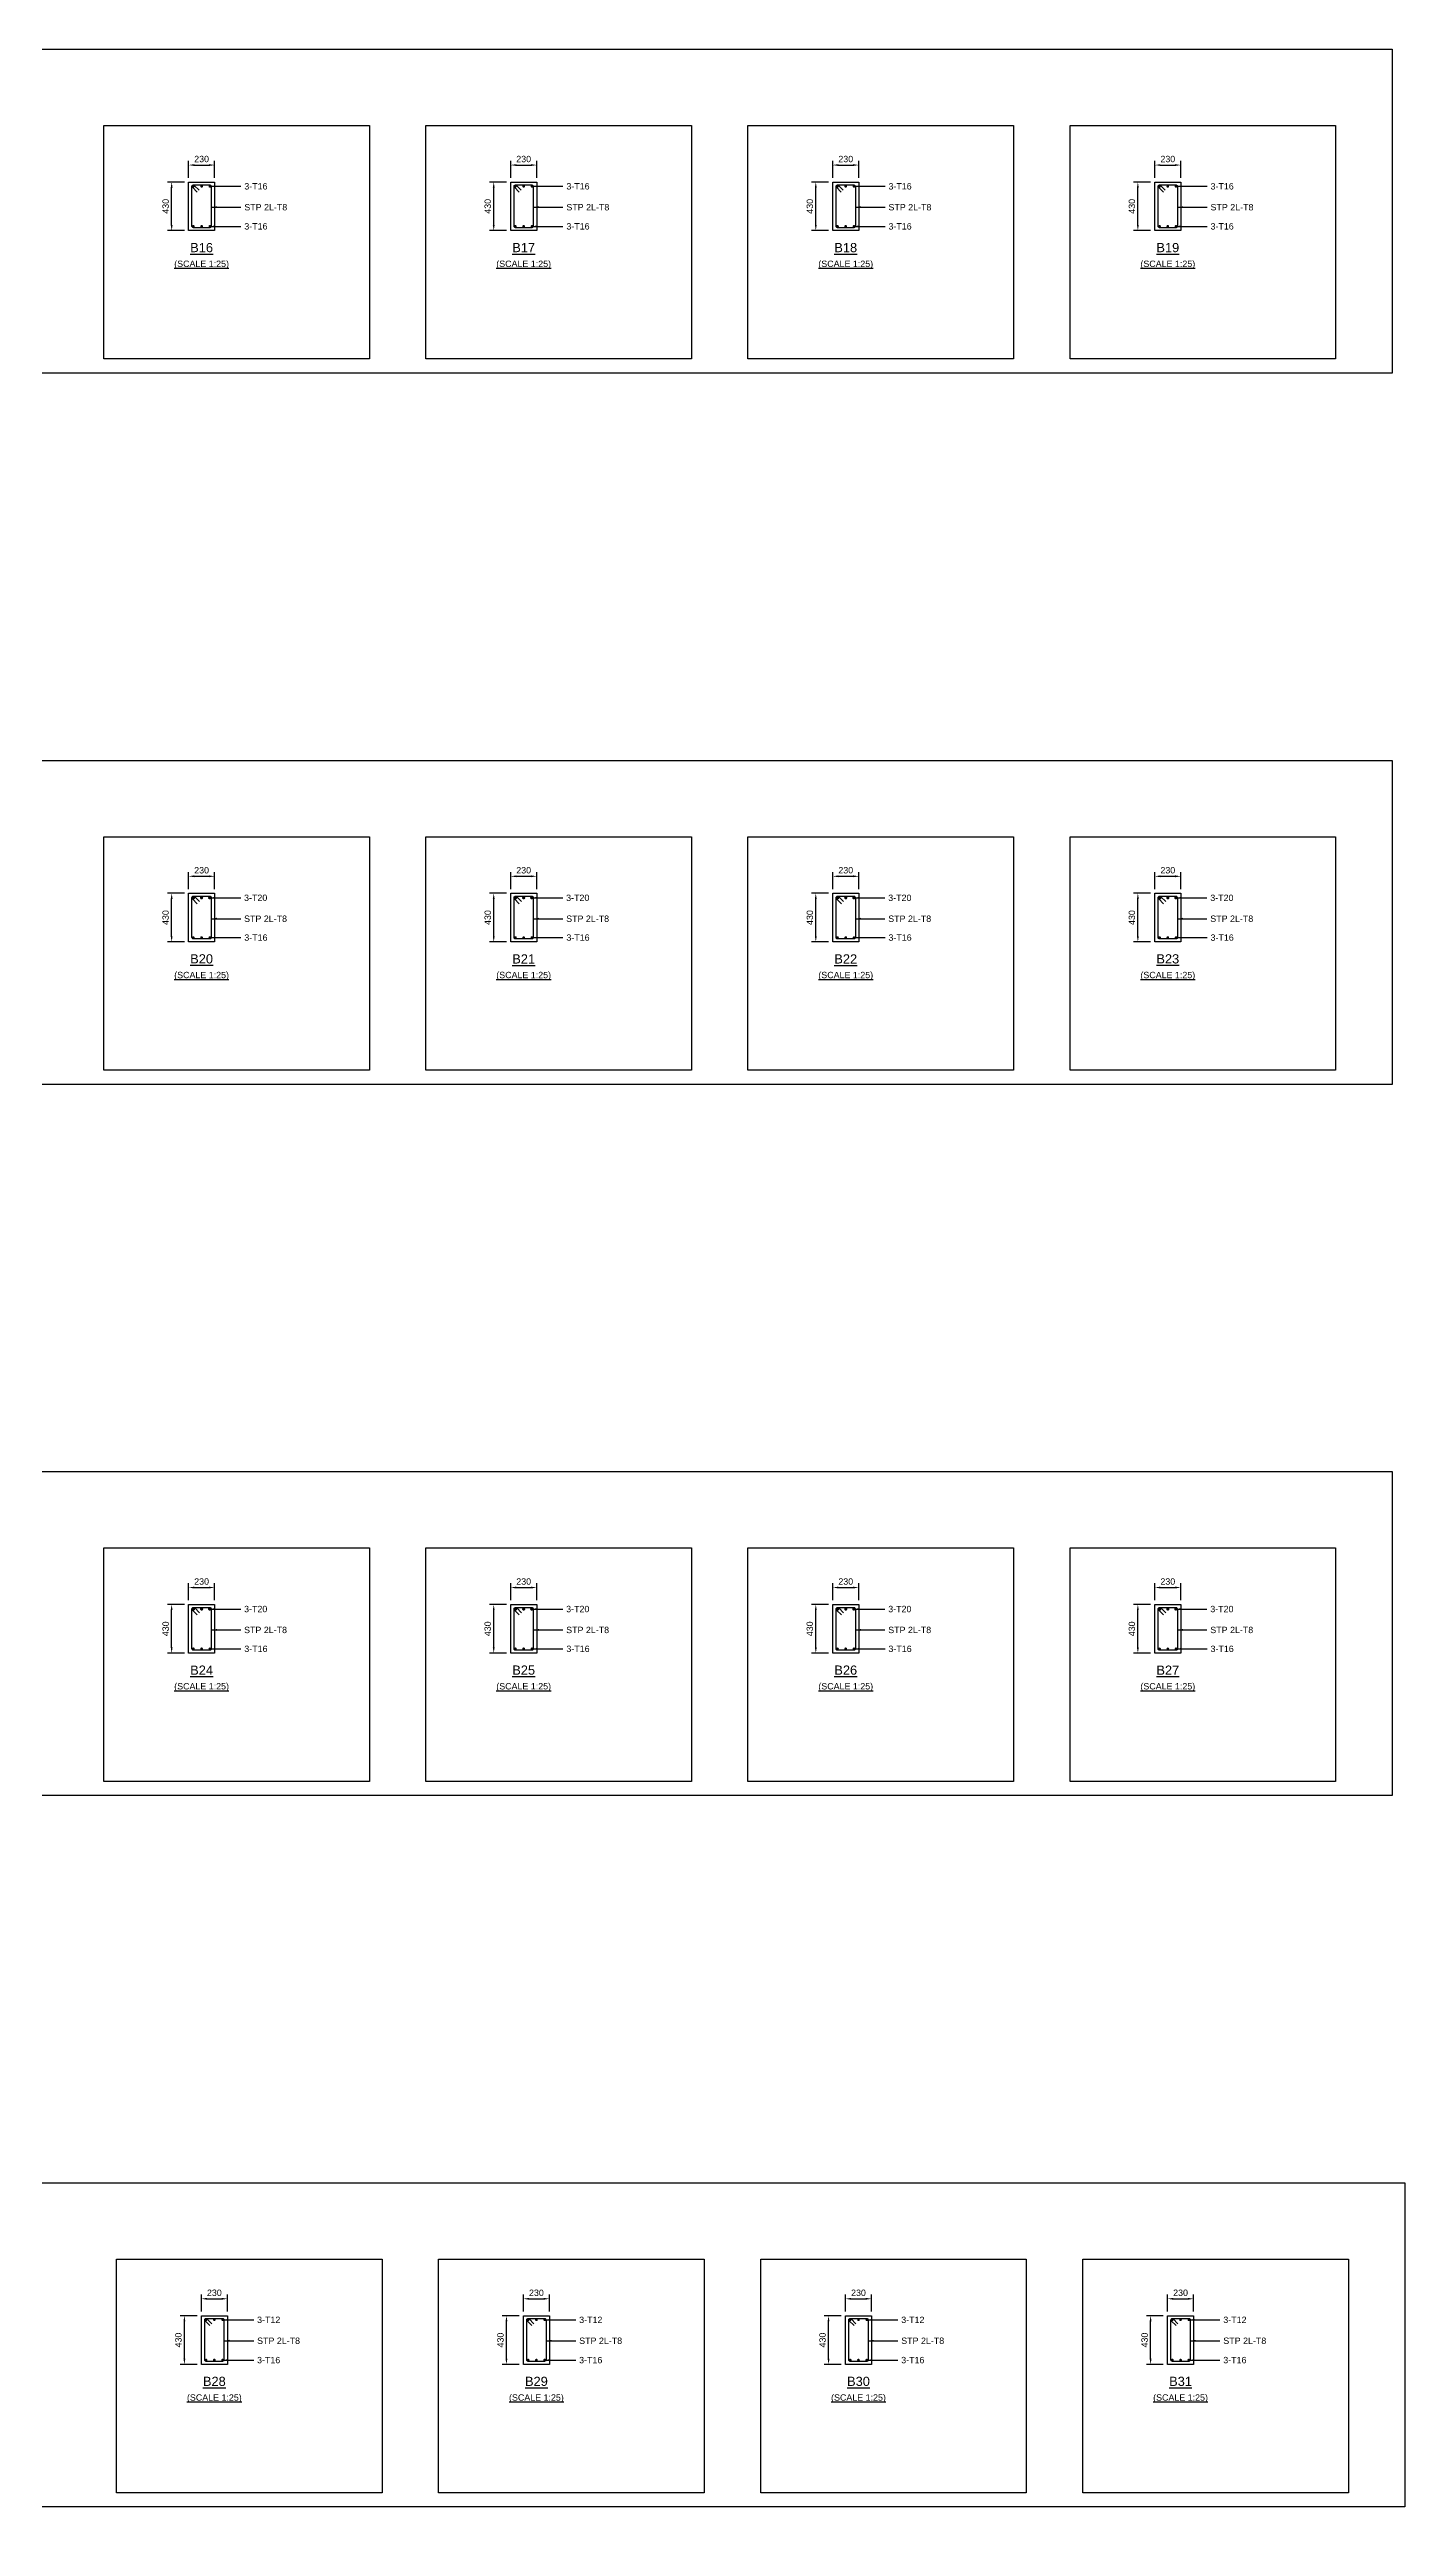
# Model space of a CAD drawing. Header units: inches. Extents: x -2000 to 105472, y -209440 to 3300.
# Drawn here: x 45988 to 93976, y -209440 to -122500 of the extents above; entities that cross this region are included whole.
import ezdxf
from ezdxf.enums import TextEntityAlignment as Align

# ---------------------------------------------------------------- set-up
doc = ezdxf.new("R2010")
doc.units = ezdxf.units.IN
doc.header["$LTSCALE"] = 1000
doc.header["$MEASUREMENT"] = 0
for name, color, linetype in [('Concrete Line', 2, 'Continuous'), ('Dimension', 31, 'Continuous'), ('Labels', 4, 'Continuous'), ('Link', 225, 'Continuous'), ('Reinforcement', 4, 'Continuous'), ('Schedule Border', 60, 'Continuous'), ('Text', 31, 'Continuous')]:
    doc.layers.add(name, color=color, linetype=linetype)
doc.styles.add('SC-SansSerif', font='SansSerif')
doc.dimstyles.new('SCBBSDimStyl', dxfattribs={"dimtxt": 225, "dimasz": 200, "dimexe": 150, "dimexo": 150, "dimgap": 100, "dimtad": 1, "dimtoh": 1, "dimdec": 0, "dimzin": 0, "dimdsep": 46, "dimtxsty": 'SC-SansSerif', "dimcen": 0.09, "dimclrd": 8, "dimclre": 8, "dimclrt": 31, "dimadec": 0, "dimazin": 0, "dimtfac": 1, "dimtdec": 0, "dimtix": 1, "dimtofl": 0, "dimtmove": 0, "dimatfit": 3, "dimfxl": 1, "dimtolj": 1, "dimtzin": 0, "dimarcsym": 0})

# ---------------------------------------------------------------- blocks, each defined once
blk = doc.blocks.new('*D119')
at = {"color": 8, "linetype": 'ByBlock', "lineweight": -2}
for p, q in [((50925, -127050), (50925, -126450)), ((51125, -126600), (51645, -126600)), ((51845, -127050), (51845, -126450))]:
    blk.add_line(p, q, dxfattribs=at)
at = {"color": 8}
for points in [[(50925, -126600), (51125, -126567), (51125, -126633)], [(51845, -126600), (51645, -126633), (51645, -126567)]]:
    blk.add_solid(points, dxfattribs=at)
at = {"layer": 'DEFPOINTS', "color": 31}
for p in [(50925, -126600), (50925, -127200), (51845, -127200)]:
    blk.add_point(p, dxfattribs=at)
at = {"color": 31, "insert": (51385, -126388), "char_height": 225, "attachment_point": 5, "style": 'SC-SansSerif'}
blk.add_mtext('\\A1;230', dxfattribs=at)
blk = doc.blocks.new('*D120')
at = {"color": 8, "linetype": 'ByBlock', "lineweight": -2}
for p, q in [((50775, -127200), (50175, -127200)), ((50325, -128720), (50325, -127400)), ((50775, -128920), (50175, -128920))]:
    blk.add_line(p, q, dxfattribs=at)
at = {"color": 8}
for points in [[(50325, -127200), (50358, -127400), (50292, -127400)], [(50325, -128920), (50292, -128720), (50358, -128720)]]:
    blk.add_solid(points, dxfattribs=at)
at = {"layer": 'DEFPOINTS', "color": 31}
for p in [(50925, -127200), (50325, -128920), (50925, -128920)]:
    blk.add_point(p, dxfattribs=at)
at = {"color": 31, "insert": (50113, -128060), "char_height": 225, "attachment_point": 5, "rotation": 90, "style": 'SC-SansSerif'}
blk.add_mtext('\\A1;430', dxfattribs=at)
blk = doc.blocks.new('*D121')
at = {"color": 8, "linetype": 'ByBlock', "lineweight": -2}
for p, q in [((62325, -127050), (62325, -126450)), ((62525, -126600), (63045, -126600)), ((63245, -127050), (63245, -126450))]:
    blk.add_line(p, q, dxfattribs=at)
at = {"color": 8}
for points in [[(62325, -126600), (62525, -126567), (62525, -126633)], [(63245, -126600), (63045, -126633), (63045, -126567)]]:
    blk.add_solid(points, dxfattribs=at)
at = {"layer": 'DEFPOINTS', "color": 31}
for p in [(62325, -126600), (62325, -127200), (63245, -127200)]:
    blk.add_point(p, dxfattribs=at)
at = {"color": 31, "insert": (62785, -126388), "char_height": 225, "attachment_point": 5, "style": 'SC-SansSerif'}
blk.add_mtext('\\A1;230', dxfattribs=at)
blk = doc.blocks.new('*D122')
at = {"color": 8, "linetype": 'ByBlock', "lineweight": -2}
for p, q in [((62175, -127200), (61575, -127200)), ((61725, -128720), (61725, -127400)), ((62175, -128920), (61575, -128920))]:
    blk.add_line(p, q, dxfattribs=at)
at = {"color": 8}
for points in [[(61725, -127200), (61758, -127400), (61692, -127400)], [(61725, -128920), (61692, -128720), (61758, -128720)]]:
    blk.add_solid(points, dxfattribs=at)
at = {"layer": 'DEFPOINTS', "color": 31}
for p in [(62325, -127200), (61725, -128920), (62325, -128920)]:
    blk.add_point(p, dxfattribs=at)
at = {"color": 31, "insert": (61513, -128060), "char_height": 225, "attachment_point": 5, "rotation": 90, "style": 'SC-SansSerif'}
blk.add_mtext('\\A1;430', dxfattribs=at)
blk = doc.blocks.new('*D123')
at = {"color": 8, "linetype": 'ByBlock', "lineweight": -2}
for p, q in [((73725, -127050), (73725, -126450)), ((73925, -126600), (74445, -126600)), ((74645, -127050), (74645, -126450))]:
    blk.add_line(p, q, dxfattribs=at)
at = {"color": 8}
for points in [[(73725, -126600), (73925, -126567), (73925, -126633)], [(74645, -126600), (74445, -126633), (74445, -126567)]]:
    blk.add_solid(points, dxfattribs=at)
at = {"layer": 'DEFPOINTS', "color": 31}
for p in [(73725, -126600), (73725, -127200), (74645, -127200)]:
    blk.add_point(p, dxfattribs=at)
at = {"color": 31, "insert": (74185, -126388), "char_height": 225, "attachment_point": 5, "style": 'SC-SansSerif'}
blk.add_mtext('\\A1;230', dxfattribs=at)
blk = doc.blocks.new('*D124')
at = {"color": 8, "linetype": 'ByBlock', "lineweight": -2}
for p, q in [((73575, -127200), (72975, -127200)), ((73125, -128720), (73125, -127400)), ((73575, -128920), (72975, -128920))]:
    blk.add_line(p, q, dxfattribs=at)
at = {"color": 8}
for points in [[(73125, -127200), (73158, -127400), (73092, -127400)], [(73125, -128920), (73092, -128720), (73158, -128720)]]:
    blk.add_solid(points, dxfattribs=at)
at = {"layer": 'DEFPOINTS', "color": 31}
for p in [(73725, -127200), (73125, -128920), (73725, -128920)]:
    blk.add_point(p, dxfattribs=at)
at = {"color": 31, "insert": (72913, -128060), "char_height": 225, "attachment_point": 5, "rotation": 90, "style": 'SC-SansSerif'}
blk.add_mtext('\\A1;430', dxfattribs=at)
blk = doc.blocks.new('*D125')
at = {"color": 8, "linetype": 'ByBlock', "lineweight": -2}
for p, q in [((85125, -127050), (85125, -126450)), ((85325, -126600), (85845, -126600)), ((86045, -127050), (86045, -126450))]:
    blk.add_line(p, q, dxfattribs=at)
at = {"color": 8}
for points in [[(85125, -126600), (85325, -126567), (85325, -126633)], [(86045, -126600), (85845, -126633), (85845, -126567)]]:
    blk.add_solid(points, dxfattribs=at)
at = {"layer": 'DEFPOINTS', "color": 31}
for p in [(85125, -126600), (85125, -127200), (86045, -127200)]:
    blk.add_point(p, dxfattribs=at)
at = {"color": 31, "insert": (85585, -126388), "char_height": 225, "attachment_point": 5, "style": 'SC-SansSerif'}
blk.add_mtext('\\A1;230', dxfattribs=at)
blk = doc.blocks.new('*D126')
at = {"color": 8, "linetype": 'ByBlock', "lineweight": -2}
for p, q in [((84975, -127200), (84375, -127200)), ((84525, -128720), (84525, -127400)), ((84975, -128920), (84375, -128920))]:
    blk.add_line(p, q, dxfattribs=at)
at = {"color": 8}
for points in [[(84525, -127200), (84558, -127400), (84492, -127400)], [(84525, -128920), (84492, -128720), (84558, -128720)]]:
    blk.add_solid(points, dxfattribs=at)
at = {"layer": 'DEFPOINTS', "color": 31}
for p in [(85125, -127200), (84525, -128920), (85125, -128920)]:
    blk.add_point(p, dxfattribs=at)
at = {"color": 31, "insert": (84313, -128060), "char_height": 225, "attachment_point": 5, "rotation": 90, "style": 'SC-SansSerif'}
blk.add_mtext('\\A1;430', dxfattribs=at)
blk = doc.blocks.new('*D141')
at = {"color": 8, "linetype": 'ByBlock', "lineweight": -2}
for p, q in [((50925, -152210), (50925, -151610)), ((51125, -151760), (51645, -151760)), ((51845, -152210), (51845, -151610))]:
    blk.add_line(p, q, dxfattribs=at)
at = {"color": 8}
for points in [[(50925, -151760), (51125, -151727), (51125, -151793)], [(51845, -151760), (51645, -151793), (51645, -151727)]]:
    blk.add_solid(points, dxfattribs=at)
at = {"layer": 'DEFPOINTS', "color": 31}
for p in [(50925, -151760), (50925, -152360), (51845, -152360)]:
    blk.add_point(p, dxfattribs=at)
at = {"color": 31, "insert": (51385, -151548), "char_height": 225, "attachment_point": 5, "style": 'SC-SansSerif'}
blk.add_mtext('\\A1;230', dxfattribs=at)
blk = doc.blocks.new('*D142')
at = {"color": 8, "linetype": 'ByBlock', "lineweight": -2}
for p, q in [((50775, -152360), (50175, -152360)), ((50325, -153880), (50325, -152560)), ((50775, -154080), (50175, -154080))]:
    blk.add_line(p, q, dxfattribs=at)
at = {"color": 8}
for points in [[(50325, -152360), (50358, -152560), (50292, -152560)], [(50325, -154080), (50292, -153880), (50358, -153880)]]:
    blk.add_solid(points, dxfattribs=at)
at = {"layer": 'DEFPOINTS', "color": 31}
for p in [(50925, -152360), (50325, -154080), (50925, -154080)]:
    blk.add_point(p, dxfattribs=at)
at = {"color": 31, "insert": (50113, -153220), "char_height": 225, "attachment_point": 5, "rotation": 90, "style": 'SC-SansSerif'}
blk.add_mtext('\\A1;430', dxfattribs=at)
blk = doc.blocks.new('*D143')
at = {"color": 8, "linetype": 'ByBlock', "lineweight": -2}
for p, q in [((62325, -152210), (62325, -151610)), ((62525, -151760), (63045, -151760)), ((63245, -152210), (63245, -151610))]:
    blk.add_line(p, q, dxfattribs=at)
at = {"color": 8}
for points in [[(62325, -151760), (62525, -151727), (62525, -151793)], [(63245, -151760), (63045, -151793), (63045, -151727)]]:
    blk.add_solid(points, dxfattribs=at)
at = {"layer": 'DEFPOINTS', "color": 31}
for p in [(62325, -151760), (62325, -152360), (63245, -152360)]:
    blk.add_point(p, dxfattribs=at)
at = {"color": 31, "insert": (62785, -151548), "char_height": 225, "attachment_point": 5, "style": 'SC-SansSerif'}
blk.add_mtext('\\A1;230', dxfattribs=at)
blk = doc.blocks.new('*D144')
at = {"color": 8, "linetype": 'ByBlock', "lineweight": -2}
for p, q in [((62175, -152360), (61575, -152360)), ((61725, -153880), (61725, -152560)), ((62175, -154080), (61575, -154080))]:
    blk.add_line(p, q, dxfattribs=at)
at = {"color": 8}
for points in [[(61725, -152360), (61758, -152560), (61692, -152560)], [(61725, -154080), (61692, -153880), (61758, -153880)]]:
    blk.add_solid(points, dxfattribs=at)
at = {"layer": 'DEFPOINTS', "color": 31}
for p in [(62325, -152360), (61725, -154080), (62325, -154080)]:
    blk.add_point(p, dxfattribs=at)
at = {"color": 31, "insert": (61513, -153220), "char_height": 225, "attachment_point": 5, "rotation": 90, "style": 'SC-SansSerif'}
blk.add_mtext('\\A1;430', dxfattribs=at)
blk = doc.blocks.new('*D145')
at = {"color": 8, "linetype": 'ByBlock', "lineweight": -2}
for p, q in [((73725, -152210), (73725, -151610)), ((73925, -151760), (74445, -151760)), ((74645, -152210), (74645, -151610))]:
    blk.add_line(p, q, dxfattribs=at)
at = {"color": 8}
for points in [[(73725, -151760), (73925, -151727), (73925, -151793)], [(74645, -151760), (74445, -151793), (74445, -151727)]]:
    blk.add_solid(points, dxfattribs=at)
at = {"layer": 'DEFPOINTS', "color": 31}
for p in [(73725, -151760), (73725, -152360), (74645, -152360)]:
    blk.add_point(p, dxfattribs=at)
at = {"color": 31, "insert": (74185, -151548), "char_height": 225, "attachment_point": 5, "style": 'SC-SansSerif'}
blk.add_mtext('\\A1;230', dxfattribs=at)
blk = doc.blocks.new('*D146')
at = {"color": 8, "linetype": 'ByBlock', "lineweight": -2}
for p, q in [((73575, -152360), (72975, -152360)), ((73125, -153880), (73125, -152560)), ((73575, -154080), (72975, -154080))]:
    blk.add_line(p, q, dxfattribs=at)
at = {"color": 8}
for points in [[(73125, -152360), (73158, -152560), (73092, -152560)], [(73125, -154080), (73092, -153880), (73158, -153880)]]:
    blk.add_solid(points, dxfattribs=at)
at = {"layer": 'DEFPOINTS', "color": 31}
for p in [(73725, -152360), (73125, -154080), (73725, -154080)]:
    blk.add_point(p, dxfattribs=at)
at = {"color": 31, "insert": (72913, -153220), "char_height": 225, "attachment_point": 5, "rotation": 90, "style": 'SC-SansSerif'}
blk.add_mtext('\\A1;430', dxfattribs=at)
blk = doc.blocks.new('*D147')
at = {"color": 8, "linetype": 'ByBlock', "lineweight": -2}
for p, q in [((85125, -152210), (85125, -151610)), ((85325, -151760), (85845, -151760)), ((86045, -152210), (86045, -151610))]:
    blk.add_line(p, q, dxfattribs=at)
at = {"color": 8}
for points in [[(85125, -151760), (85325, -151727), (85325, -151793)], [(86045, -151760), (85845, -151793), (85845, -151727)]]:
    blk.add_solid(points, dxfattribs=at)
at = {"layer": 'DEFPOINTS', "color": 31}
for p in [(85125, -151760), (85125, -152360), (86045, -152360)]:
    blk.add_point(p, dxfattribs=at)
at = {"color": 31, "insert": (85585, -151548), "char_height": 225, "attachment_point": 5, "style": 'SC-SansSerif'}
blk.add_mtext('\\A1;230', dxfattribs=at)
blk = doc.blocks.new('*D148')
at = {"color": 8, "linetype": 'ByBlock', "lineweight": -2}
for p, q in [((84975, -152360), (84375, -152360)), ((84525, -153880), (84525, -152560)), ((84975, -154080), (84375, -154080))]:
    blk.add_line(p, q, dxfattribs=at)
at = {"color": 8}
for points in [[(84525, -152360), (84558, -152560), (84492, -152560)], [(84525, -154080), (84492, -153880), (84558, -153880)]]:
    blk.add_solid(points, dxfattribs=at)
at = {"layer": 'DEFPOINTS', "color": 31}
for p in [(85125, -152360), (84525, -154080), (85125, -154080)]:
    blk.add_point(p, dxfattribs=at)
at = {"color": 31, "insert": (84313, -153220), "char_height": 225, "attachment_point": 5, "rotation": 90, "style": 'SC-SansSerif'}
blk.add_mtext('\\A1;430', dxfattribs=at)
blk = doc.blocks.new('*D167')
at = {"color": 8, "linetype": 'ByBlock', "lineweight": -2}
for p, q in [((50925, -177370), (50925, -176770)), ((51125, -176920), (51645, -176920)), ((51845, -177370), (51845, -176770))]:
    blk.add_line(p, q, dxfattribs=at)
at = {"color": 8}
for points in [[(50925, -176920), (51125, -176887), (51125, -176953)], [(51845, -176920), (51645, -176953), (51645, -176887)]]:
    blk.add_solid(points, dxfattribs=at)
at = {"layer": 'DEFPOINTS', "color": 31}
for p in [(50925, -176920), (50925, -177520), (51845, -177520)]:
    blk.add_point(p, dxfattribs=at)
at = {"color": 31, "insert": (51385, -176708), "char_height": 225, "attachment_point": 5, "style": 'SC-SansSerif'}
blk.add_mtext('\\A1;230', dxfattribs=at)
blk = doc.blocks.new('*D168')
at = {"color": 8, "linetype": 'ByBlock', "lineweight": -2}
for p, q in [((50775, -177520), (50175, -177520)), ((50325, -179040), (50325, -177720)), ((50775, -179240), (50175, -179240))]:
    blk.add_line(p, q, dxfattribs=at)
at = {"color": 8}
for points in [[(50325, -177520), (50358, -177720), (50292, -177720)], [(50325, -179240), (50292, -179040), (50358, -179040)]]:
    blk.add_solid(points, dxfattribs=at)
at = {"layer": 'DEFPOINTS', "color": 31}
for p in [(50925, -177520), (50325, -179240), (50925, -179240)]:
    blk.add_point(p, dxfattribs=at)
at = {"color": 31, "insert": (50113, -178380), "char_height": 225, "attachment_point": 5, "rotation": 90, "style": 'SC-SansSerif'}
blk.add_mtext('\\A1;430', dxfattribs=at)
blk = doc.blocks.new('*D169')
at = {"color": 8, "linetype": 'ByBlock', "lineweight": -2}
for p, q in [((62325, -177370), (62325, -176770)), ((62525, -176920), (63045, -176920)), ((63245, -177370), (63245, -176770))]:
    blk.add_line(p, q, dxfattribs=at)
at = {"color": 8}
for points in [[(62325, -176920), (62525, -176887), (62525, -176953)], [(63245, -176920), (63045, -176953), (63045, -176887)]]:
    blk.add_solid(points, dxfattribs=at)
at = {"layer": 'DEFPOINTS', "color": 31}
for p in [(62325, -176920), (62325, -177520), (63245, -177520)]:
    blk.add_point(p, dxfattribs=at)
at = {"color": 31, "insert": (62785, -176708), "char_height": 225, "attachment_point": 5, "style": 'SC-SansSerif'}
blk.add_mtext('\\A1;230', dxfattribs=at)
blk = doc.blocks.new('*D170')
at = {"color": 8, "linetype": 'ByBlock', "lineweight": -2}
for p, q in [((62175, -177520), (61575, -177520)), ((61725, -179040), (61725, -177720)), ((62175, -179240), (61575, -179240))]:
    blk.add_line(p, q, dxfattribs=at)
at = {"color": 8}
for points in [[(61725, -177520), (61758, -177720), (61692, -177720)], [(61725, -179240), (61692, -179040), (61758, -179040)]]:
    blk.add_solid(points, dxfattribs=at)
at = {"layer": 'DEFPOINTS', "color": 31}
for p in [(62325, -177520), (61725, -179240), (62325, -179240)]:
    blk.add_point(p, dxfattribs=at)
at = {"color": 31, "insert": (61513, -178380), "char_height": 225, "attachment_point": 5, "rotation": 90, "style": 'SC-SansSerif'}
blk.add_mtext('\\A1;430', dxfattribs=at)
blk = doc.blocks.new('*D171')
at = {"color": 8, "linetype": 'ByBlock', "lineweight": -2}
for p, q in [((73725, -177370), (73725, -176770)), ((73925, -176920), (74445, -176920)), ((74645, -177370), (74645, -176770))]:
    blk.add_line(p, q, dxfattribs=at)
at = {"color": 8}
for points in [[(73725, -176920), (73925, -176887), (73925, -176953)], [(74645, -176920), (74445, -176953), (74445, -176887)]]:
    blk.add_solid(points, dxfattribs=at)
at = {"layer": 'DEFPOINTS', "color": 31}
for p in [(73725, -176920), (73725, -177520), (74645, -177520)]:
    blk.add_point(p, dxfattribs=at)
at = {"color": 31, "insert": (74185, -176708), "char_height": 225, "attachment_point": 5, "style": 'SC-SansSerif'}
blk.add_mtext('\\A1;230', dxfattribs=at)
blk = doc.blocks.new('*D172')
at = {"color": 8, "linetype": 'ByBlock', "lineweight": -2}
for p, q in [((73575, -177520), (72975, -177520)), ((73125, -179040), (73125, -177720)), ((73575, -179240), (72975, -179240))]:
    blk.add_line(p, q, dxfattribs=at)
at = {"color": 8}
for points in [[(73125, -177520), (73158, -177720), (73092, -177720)], [(73125, -179240), (73092, -179040), (73158, -179040)]]:
    blk.add_solid(points, dxfattribs=at)
at = {"layer": 'DEFPOINTS', "color": 31}
for p in [(73725, -177520), (73125, -179240), (73725, -179240)]:
    blk.add_point(p, dxfattribs=at)
at = {"color": 31, "insert": (72913, -178380), "char_height": 225, "attachment_point": 5, "rotation": 90, "style": 'SC-SansSerif'}
blk.add_mtext('\\A1;430', dxfattribs=at)
blk = doc.blocks.new('*D173')
at = {"color": 8, "linetype": 'ByBlock', "lineweight": -2}
for p, q in [((85125, -177370), (85125, -176770)), ((85325, -176920), (85845, -176920)), ((86045, -177370), (86045, -176770))]:
    blk.add_line(p, q, dxfattribs=at)
at = {"color": 8}
for points in [[(85125, -176920), (85325, -176887), (85325, -176953)], [(86045, -176920), (85845, -176953), (85845, -176887)]]:
    blk.add_solid(points, dxfattribs=at)
at = {"layer": 'DEFPOINTS', "color": 31}
for p in [(85125, -176920), (85125, -177520), (86045, -177520)]:
    blk.add_point(p, dxfattribs=at)
at = {"color": 31, "insert": (85585, -176708), "char_height": 225, "attachment_point": 5, "style": 'SC-SansSerif'}
blk.add_mtext('\\A1;230', dxfattribs=at)
blk = doc.blocks.new('*D174')
at = {"color": 8, "linetype": 'ByBlock', "lineweight": -2}
for p, q in [((84975, -177520), (84375, -177520)), ((84525, -179040), (84525, -177720)), ((84975, -179240), (84375, -179240))]:
    blk.add_line(p, q, dxfattribs=at)
at = {"color": 8}
for points in [[(84525, -177520), (84558, -177720), (84492, -177720)], [(84525, -179240), (84492, -179040), (84558, -179040)]]:
    blk.add_solid(points, dxfattribs=at)
at = {"layer": 'DEFPOINTS', "color": 31}
for p in [(85125, -177520), (84525, -179240), (85125, -179240)]:
    blk.add_point(p, dxfattribs=at)
at = {"color": 31, "insert": (84313, -178380), "char_height": 225, "attachment_point": 5, "rotation": 90, "style": 'SC-SansSerif'}
blk.add_mtext('\\A1;430', dxfattribs=at)
blk = doc.blocks.new('*D189')
at = {"color": 8, "linetype": 'ByBlock', "lineweight": -2}
for p, q in [((51376, -202530), (51376, -201930)), ((51576, -202080), (52096, -202080)), ((52296, -202530), (52296, -201930))]:
    blk.add_line(p, q, dxfattribs=at)
at = {"color": 8}
for points in [[(51376, -202080), (51576, -202047), (51576, -202113)], [(52296, -202080), (52096, -202113), (52096, -202047)]]:
    blk.add_solid(points, dxfattribs=at)
at = {"layer": 'DEFPOINTS', "color": 31}
for p in [(51376, -202080), (51376, -202680), (52296, -202680)]:
    blk.add_point(p, dxfattribs=at)
at = {"color": 31, "insert": (51836, -201868), "char_height": 225, "attachment_point": 5, "style": 'SC-SansSerif'}
blk.add_mtext('\\A1;230', dxfattribs=at)
blk = doc.blocks.new('*D190')
at = {"color": 8, "linetype": 'ByBlock', "lineweight": -2}
for p, q in [((51226, -202680), (50626, -202680)), ((50776, -204200), (50776, -202880)), ((51226, -204400), (50626, -204400))]:
    blk.add_line(p, q, dxfattribs=at)
at = {"color": 8}
for points in [[(50776, -202680), (50809, -202880), (50743, -202880)], [(50776, -204400), (50743, -204200), (50809, -204200)]]:
    blk.add_solid(points, dxfattribs=at)
at = {"layer": 'DEFPOINTS', "color": 31}
for p in [(51376, -202680), (50776, -204400), (51376, -204400)]:
    blk.add_point(p, dxfattribs=at)
at = {"color": 31, "insert": (50564, -203540), "char_height": 225, "attachment_point": 5, "rotation": 90, "style": 'SC-SansSerif'}
blk.add_mtext('\\A1;430', dxfattribs=at)
blk = doc.blocks.new('*D191')
at = {"color": 8, "linetype": 'ByBlock', "lineweight": -2}
for p, q in [((62776, -202530), (62776, -201930)), ((62976, -202080), (63496, -202080)), ((63696, -202530), (63696, -201930))]:
    blk.add_line(p, q, dxfattribs=at)
at = {"color": 8}
for points in [[(62776, -202080), (62976, -202047), (62976, -202113)], [(63696, -202080), (63496, -202113), (63496, -202047)]]:
    blk.add_solid(points, dxfattribs=at)
at = {"layer": 'DEFPOINTS', "color": 31}
for p in [(62776, -202080), (62776, -202680), (63696, -202680)]:
    blk.add_point(p, dxfattribs=at)
at = {"color": 31, "insert": (63236, -201868), "char_height": 225, "attachment_point": 5, "style": 'SC-SansSerif'}
blk.add_mtext('\\A1;230', dxfattribs=at)
blk = doc.blocks.new('*D192')
at = {"color": 8, "linetype": 'ByBlock', "lineweight": -2}
for p, q in [((62626, -202680), (62026, -202680)), ((62176, -204200), (62176, -202880)), ((62626, -204400), (62026, -204400))]:
    blk.add_line(p, q, dxfattribs=at)
at = {"color": 8}
for points in [[(62176, -202680), (62209, -202880), (62143, -202880)], [(62176, -204400), (62143, -204200), (62209, -204200)]]:
    blk.add_solid(points, dxfattribs=at)
at = {"layer": 'DEFPOINTS', "color": 31}
for p in [(62776, -202680), (62176, -204400), (62776, -204400)]:
    blk.add_point(p, dxfattribs=at)
at = {"color": 31, "insert": (61964, -203540), "char_height": 225, "attachment_point": 5, "rotation": 90, "style": 'SC-SansSerif'}
blk.add_mtext('\\A1;430', dxfattribs=at)
blk = doc.blocks.new('*D193')
at = {"color": 8, "linetype": 'ByBlock', "lineweight": -2}
for p, q in [((74176, -202530), (74176, -201930)), ((74376, -202080), (74896, -202080)), ((75096, -202530), (75096, -201930))]:
    blk.add_line(p, q, dxfattribs=at)
at = {"color": 8}
for points in [[(74176, -202080), (74376, -202047), (74376, -202113)], [(75096, -202080), (74896, -202113), (74896, -202047)]]:
    blk.add_solid(points, dxfattribs=at)
at = {"layer": 'DEFPOINTS', "color": 31}
for p in [(74176, -202080), (74176, -202680), (75096, -202680)]:
    blk.add_point(p, dxfattribs=at)
at = {"color": 31, "insert": (74636, -201868), "char_height": 225, "attachment_point": 5, "style": 'SC-SansSerif'}
blk.add_mtext('\\A1;230', dxfattribs=at)
blk = doc.blocks.new('*D194')
at = {"color": 8, "linetype": 'ByBlock', "lineweight": -2}
for p, q in [((74026, -202680), (73426, -202680)), ((73576, -204200), (73576, -202880)), ((74026, -204400), (73426, -204400))]:
    blk.add_line(p, q, dxfattribs=at)
at = {"color": 8}
for points in [[(73576, -202680), (73609, -202880), (73543, -202880)], [(73576, -204400), (73543, -204200), (73609, -204200)]]:
    blk.add_solid(points, dxfattribs=at)
at = {"layer": 'DEFPOINTS', "color": 31}
for p in [(74176, -202680), (73576, -204400), (74176, -204400)]:
    blk.add_point(p, dxfattribs=at)
at = {"color": 31, "insert": (73364, -203540), "char_height": 225, "attachment_point": 5, "rotation": 90, "style": 'SC-SansSerif'}
blk.add_mtext('\\A1;430', dxfattribs=at)
blk = doc.blocks.new('*D195')
at = {"color": 8, "linetype": 'ByBlock', "lineweight": -2}
for p, q in [((85576, -202530), (85576, -201930)), ((85776, -202080), (86296, -202080)), ((86496, -202530), (86496, -201930))]:
    blk.add_line(p, q, dxfattribs=at)
at = {"color": 8}
for points in [[(85576, -202080), (85776, -202047), (85776, -202113)], [(86496, -202080), (86296, -202113), (86296, -202047)]]:
    blk.add_solid(points, dxfattribs=at)
at = {"layer": 'DEFPOINTS', "color": 31}
for p in [(85576, -202080), (85576, -202680), (86496, -202680)]:
    blk.add_point(p, dxfattribs=at)
at = {"color": 31, "insert": (86036, -201868), "char_height": 225, "attachment_point": 5, "style": 'SC-SansSerif'}
blk.add_mtext('\\A1;230', dxfattribs=at)
blk = doc.blocks.new('*D196')
at = {"color": 8, "linetype": 'ByBlock', "lineweight": -2}
for p, q in [((85426, -202680), (84826, -202680)), ((84976, -204200), (84976, -202880)), ((85426, -204400), (84826, -204400))]:
    blk.add_line(p, q, dxfattribs=at)
at = {"color": 8}
for points in [[(84976, -202680), (85009, -202880), (84943, -202880)], [(84976, -204400), (84943, -204200), (85009, -204200)]]:
    blk.add_solid(points, dxfattribs=at)
at = {"layer": 'DEFPOINTS', "color": 31}
for p in [(85576, -202680), (84976, -204400), (85576, -204400)]:
    blk.add_point(p, dxfattribs=at)
at = {"color": 31, "insert": (84764, -203540), "char_height": 225, "attachment_point": 5, "rotation": 90, "style": 'SC-SansSerif'}
blk.add_mtext('\\A1;430', dxfattribs=at)

msp = doc.modelspace()

# ---------------------------------------------------------------- linework, layer by layer
at = {"layer": 'Concrete Line'}
for points in [[(50925, -127200), (51845, -127200), (51845, -128920), (50925, -128920)], [(62325, -127200), (63245, -127200), (63245, -128920), (62325, -128920)], [(73725, -127200), (74645, -127200), (74645, -128920), (73725, -128920)], [(85125, -127200), (86045, -127200), (86045, -128920), (85125, -128920)], [(50925, -152360), (51845, -152360), (51845, -154080), (50925, -154080)], [(62325, -152360), (63245, -152360), (63245, -154080), (62325, -154080)], [(73725, -152360), (74645, -152360), (74645, -154080), (73725, -154080)], [(85125, -152360), (86045, -152360), (86045, -154080), (85125, -154080)], [(50925, -177520), (51845, -177520), (51845, -179240), (50925, -179240)], [(62325, -177520), (63245, -177520), (63245, -179240), (62325, -179240)], [(73725, -177520), (74645, -177520), (74645, -179240), (73725, -179240)], [(85125, -177520), (86045, -177520), (86045, -179240), (85125, -179240)], [(51376, -202680), (52296, -202680), (52296, -204400), (51376, -204400)], [(62776, -202680), (63696, -202680), (63696, -204400), (62776, -204400)], [(74176, -202680), (75096, -202680), (75096, -204400), (74176, -204400)], [(85576, -202680), (86496, -202680), (86496, -204400), (85576, -204400)]]:
    msp.add_lwpolyline(points, close=True, dxfattribs=at)
at = {"layer": 'Link'}
for points in [[(51228.8, -127555.6), (51059.1, -127385.9, -0.6681786), (51093, -127304), (51677, -127304, -0.4142136), (51725, -127352), (51725, -128768, -0.4142136), (51677, -128816), (51093, -128816, -0.4142136), (51045, -128768), (51045, -127352, -0.6681786), (51126.9, -127318.1), (51296.7, -127487.8)], [(62628.8, -127555.6), (62459.1, -127385.9, -0.6681786), (62493, -127304), (63077, -127304, -0.4142136), (63125, -127352), (63125, -128768, -0.4142136), (63077, -128816), (62493, -128816, -0.4142136), (62445, -128768), (62445, -127352, -0.6681786), (62526.9, -127318.1), (62696.7, -127487.8)], [(74028.8, -127555.6), (73859.1, -127385.9, -0.6681786), (73893, -127304), (74477, -127304, -0.4142136), (74525, -127352), (74525, -128768, -0.4142136), (74477, -128816), (73893, -128816, -0.4142136), (73845, -128768), (73845, -127352, -0.6681786), (73926.9, -127318.1), (74096.7, -127487.8)], [(85428.8, -127555.6), (85259.1, -127385.9, -0.6681786), (85293, -127304), (85877, -127304, -0.4142136), (85925, -127352), (85925, -128768, -0.4142136), (85877, -128816), (85293, -128816, -0.4142136), (85245, -128768), (85245, -127352, -0.6681786), (85326.9, -127318.1), (85496.7, -127487.8)], [(51230.5, -152729.7), (51061.3, -152559.5, -0.6671518), (51101, -152464), (51669, -152464, -0.4142136), (51725, -152520), (51725, -153928, -0.4142136), (51677, -153976), (51093, -153976, -0.4142136), (51045, -153928), (51045, -152520, -0.6692064), (51140.7, -152480.5), (51309.9, -152650.7)], [(62630.5, -152729.7), (62461.3, -152559.5, -0.6671518), (62501, -152464), (63069, -152464, -0.4142136), (63125, -152520), (63125, -153928, -0.4142136), (63077, -153976), (62493, -153976, -0.4142136), (62445, -153928), (62445, -152520, -0.6692064), (62540.7, -152480.5), (62709.9, -152650.7)], [(74030.5, -152729.7), (73861.3, -152559.5, -0.6671518), (73901, -152464), (74469, -152464, -0.4142136), (74525, -152520), (74525, -153928, -0.4142136), (74477, -153976), (73893, -153976, -0.4142136), (73845, -153928), (73845, -152520, -0.6692064), (73940.7, -152480.5), (74109.9, -152650.7)], [(85430.5, -152729.7), (85261.3, -152559.5, -0.6671518), (85301, -152464), (85869, -152464, -0.4142136), (85925, -152520), (85925, -153928, -0.4142136), (85877, -153976), (85293, -153976, -0.4142136), (85245, -153928), (85245, -152520, -0.6692064), (85340.7, -152480.5), (85509.9, -152650.7)], [(51230.5, -177889.7), (51061.3, -177719.5, -0.6671518), (51101, -177624), (51669, -177624, -0.4142136), (51725, -177680), (51725, -179088, -0.4142136), (51677, -179136), (51093, -179136, -0.4142136), (51045, -179088), (51045, -177680, -0.6692064), (51140.7, -177640.5), (51309.9, -177810.7)], [(62630.5, -177889.7), (62461.3, -177719.5, -0.6671518), (62501, -177624), (63069, -177624, -0.4142136), (63125, -177680), (63125, -179088, -0.4142136), (63077, -179136), (62493, -179136, -0.4142136), (62445, -179088), (62445, -177680, -0.6692064), (62540.7, -177640.5), (62709.9, -177810.7)], [(74030.5, -177889.7), (73861.3, -177719.5, -0.6671518), (73901, -177624), (74469, -177624, -0.4142136), (74525, -177680), (74525, -179088, -0.4142136), (74477, -179136), (73893, -179136, -0.4142136), (73845, -179088), (73845, -177680, -0.6692064), (73940.7, -177640.5), (74109.9, -177810.7)], [(85430.5, -177889.7), (85261.3, -177719.5, -0.6671518), (85301, -177624), (85869, -177624, -0.4142136), (85925, -177680), (85925, -179088, -0.4142136), (85877, -179136), (85293, -179136, -0.4142136), (85245, -179088), (85245, -177680, -0.6692064), (85340.7, -177640.5), (85509.9, -177810.7)], [(51679.3, -203026.1), (51509.5, -202856.5, -0.6684326), (51542, -202778), (52130, -202778, -0.4142136), (52176, -202824), (52176, -204248, -0.4142136), (52128, -204296), (51544, -204296, -0.4142136), (51496, -204248), (51496, -202824, -0.6679247), (51574.5, -202791.5), (51744.3, -202961)], [(63079.3, -203026.1), (62909.5, -202856.5, -0.6684326), (62942, -202778), (63530, -202778, -0.4142136), (63576, -202824), (63576, -204248, -0.4142136), (63528, -204296), (62944, -204296, -0.4142136), (62896, -204248), (62896, -202824, -0.6679247), (62974.5, -202791.5), (63144.3, -202961)], [(74479.3, -203026.1), (74309.5, -202856.5, -0.6684326), (74342, -202778), (74930, -202778, -0.4142136), (74976, -202824), (74976, -204248, -0.4142136), (74928, -204296), (74344, -204296, -0.4142136), (74296, -204248), (74296, -202824, -0.6679247), (74374.5, -202791.5), (74544.3, -202961)], [(85879.3, -203026.1), (85709.5, -202856.5, -0.6684326), (85742, -202778), (86330, -202778, -0.4142136), (86376, -202824), (86376, -204248, -0.4142136), (86328, -204296), (85744, -204296, -0.4142136), (85696, -204248), (85696, -202824, -0.6679247), (85774.5, -202791.5), (85944.3, -202961)]]:
    msp.add_lwpolyline(points, format="xyb", dxfattribs=at)
at = {"layer": 'Reinforcement'}
for points, const_width in [([(51069, -127352, 1), (51117, -127352, 1)], 48), ([(51361, -127352, 1), (51409, -127352, 1)], 48), ([(51653, -127352, 1), (51701, -127352, 1)], 48), ([(62469, -127352, 1), (62517, -127352, 1)], 48), ([(62761, -127352, 1), (62809, -127352, 1)], 48), ([(63053, -127352, 1), (63101, -127352, 1)], 48), ([(73869, -127352, 1), (73917, -127352, 1)], 48), ([(74161, -127352, 1), (74209, -127352, 1)], 48), ([(74453, -127352, 1), (74501, -127352, 1)], 48), ([(85269, -127352, 1), (85317, -127352, 1)], 48), ([(85561, -127352, 1), (85609, -127352, 1)], 48), ([(85853, -127352, 1), (85901, -127352, 1)], 48), ([(51069, -128768, 1), (51117, -128768, 1)], 48), ([(51361, -128768, 1), (51409, -128768, 1)], 48), ([(51653, -128768, 1), (51701, -128768, 1)], 48), ([(62469, -128768, 1), (62517, -128768, 1)], 48), ([(62761, -128768, 1), (62809, -128768, 1)], 48), ([(63053, -128768, 1), (63101, -128768, 1)], 48), ([(73869, -128768, 1), (73917, -128768, 1)], 48), ([(74161, -128768, 1), (74209, -128768, 1)], 48), ([(74453, -128768, 1), (74501, -128768, 1)], 48), ([(85269, -128768, 1), (85317, -128768, 1)], 48), ([(85561, -128768, 1), (85609, -128768, 1)], 48), ([(85853, -128768, 1), (85901, -128768, 1)], 48), ([(51073, -152520, 1), (51129, -152520, 1)], 56), ([(51357, -152520, 1), (51413, -152520, 1)], 56), ([(51641, -152520, 1), (51697, -152520, 1)], 56), ([(62473, -152520, 1), (62529, -152520, 1)], 56), ([(62757, -152520, 1), (62813, -152520, 1)], 56), ([(63041, -152520, 1), (63097, -152520, 1)], 56), ([(73873, -152520, 1), (73929, -152520, 1)], 56), ([(74157, -152520, 1), (74213, -152520, 1)], 56), ([(74441, -152520, 1), (74497, -152520, 1)], 56), ([(85273, -152520, 1), (85329, -152520, 1)], 56), ([(85557, -152520, 1), (85613, -152520, 1)], 56), ([(85841, -152520, 1), (85897, -152520, 1)], 56), ([(51069, -153928, 1), (51117, -153928, 1)], 48), ([(51361, -153928, 1), (51409, -153928, 1)], 48), ([(51653, -153928, 1), (51701, -153928, 1)], 48), ([(62469, -153928, 1), (62517, -153928, 1)], 48), ([(62761, -153928, 1), (62809, -153928, 1)], 48), ([(63053, -153928, 1), (63101, -153928, 1)], 48), ([(73869, -153928, 1), (73917, -153928, 1)], 48), ([(74161, -153928, 1), (74209, -153928, 1)], 48), ([(74453, -153928, 1), (74501, -153928, 1)], 48), ([(85269, -153928, 1), (85317, -153928, 1)], 48), ([(85561, -153928, 1), (85609, -153928, 1)], 48), ([(85853, -153928, 1), (85901, -153928, 1)], 48), ([(51073, -177680, 1), (51129, -177680, 1)], 56), ([(51357, -177680, 1), (51413, -177680, 1)], 56), ([(51641, -177680, 1), (51697, -177680, 1)], 56), ([(62473, -177680, 1), (62529, -177680, 1)], 56), ([(62757, -177680, 1), (62813, -177680, 1)], 56), ([(63041, -177680, 1), (63097, -177680, 1)], 56), ([(73873, -177680, 1), (73929, -177680, 1)], 56), ([(74157, -177680, 1), (74213, -177680, 1)], 56), ([(74441, -177680, 1), (74497, -177680, 1)], 56), ([(85273, -177680, 1), (85329, -177680, 1)], 56), ([(85557, -177680, 1), (85613, -177680, 1)], 56), ([(85841, -177680, 1), (85897, -177680, 1)], 56), ([(51069, -179088, 1), (51117, -179088, 1)], 48), ([(51361, -179088, 1), (51409, -179088, 1)], 48), ([(51653, -179088, 1), (51701, -179088, 1)], 48), ([(62469, -179088, 1), (62517, -179088, 1)], 48), ([(62761, -179088, 1), (62809, -179088, 1)], 48), ([(63053, -179088, 1), (63101, -179088, 1)], 48), ([(73869, -179088, 1), (73917, -179088, 1)], 48), ([(74161, -179088, 1), (74209, -179088, 1)], 48), ([(74453, -179088, 1), (74501, -179088, 1)], 48), ([(85269, -179088, 1), (85317, -179088, 1)], 48), ([(85561, -179088, 1), (85609, -179088, 1)], 48), ([(85853, -179088, 1), (85901, -179088, 1)], 48), ([(51519, -202824, 1), (51565, -202824, 1)], 46), ([(51813, -202824, 1), (51859, -202824, 1)], 46), ([(52107, -202824, 1), (52153, -202824, 1)], 46), ([(62919, -202824, 1), (62965, -202824, 1)], 46), ([(63213, -202824, 1), (63259, -202824, 1)], 46), ([(63507, -202824, 1), (63553, -202824, 1)], 46), ([(74319, -202824, 1), (74365, -202824, 1)], 46), ([(74613, -202824, 1), (74659, -202824, 1)], 46), ([(74907, -202824, 1), (74953, -202824, 1)], 46), ([(85719, -202824, 1), (85765, -202824, 1)], 46), ([(86013, -202824, 1), (86059, -202824, 1)], 46), ([(86307, -202824, 1), (86353, -202824, 1)], 46), ([(51520, -204248, 1), (51568, -204248, 1)], 48), ([(51812, -204248, 1), (51860, -204248, 1)], 48), ([(52104, -204248, 1), (52152, -204248, 1)], 48), ([(62920, -204248, 1), (62968, -204248, 1)], 48), ([(63212, -204248, 1), (63260, -204248, 1)], 48), ([(63504, -204248, 1), (63552, -204248, 1)], 48), ([(74320, -204248, 1), (74368, -204248, 1)], 48), ([(74612, -204248, 1), (74660, -204248, 1)], 48), ([(74904, -204248, 1), (74952, -204248, 1)], 48), ([(85720, -204248, 1), (85768, -204248, 1)], 48), ([(86012, -204248, 1), (86060, -204248, 1)], 48), ([(86304, -204248, 1), (86352, -204248, 1)], 48)]:
    msp.add_lwpolyline(points, format="xyb", close=True, dxfattribs=dict(at, const_width=const_width))
at = {"layer": 'Schedule Border'}
for points in [[(-2000, -122500), (93525, -122500), (93525, -133960), (-2000, -133960)], [(47925, -125200), (57325, -125200), (57325, -133460), (47925, -133460)], [(59325, -125200), (68725, -125200), (68725, -133460), (59325, -133460)], [(70725, -125200), (80125, -125200), (80125, -133460), (70725, -133460)], [(82125, -125200), (91525, -125200), (91525, -133460), (82125, -133460)], [(-2000, -147660), (93525, -147660), (93525, -159120), (-2000, -159120)], [(47925, -150360), (57325, -150360), (57325, -158620), (47925, -158620)], [(59325, -150360), (68725, -150360), (68725, -158620), (59325, -158620)], [(70725, -150360), (80125, -150360), (80125, -158620), (70725, -158620)], [(82125, -150360), (91525, -150360), (91525, -158620), (82125, -158620)], [(-2000, -172820), (93525, -172820), (93525, -184280), (-2000, -184280)], [(47925, -175520), (57325, -175520), (57325, -183780), (47925, -183780)], [(59325, -175520), (68725, -175520), (68725, -183780), (59325, -183780)], [(70725, -175520), (80125, -175520), (80125, -183780), (70725, -183780)], [(82125, -175520), (91525, -175520), (91525, -183780), (82125, -183780)], [(-2000, -197980), (93976, -197980), (93976, -209440), (-2000, -209440)], [(48376, -200680), (57776, -200680), (57776, -208940), (48376, -208940)], [(59776, -200680), (69176, -200680), (69176, -208940), (59776, -208940)], [(71176, -200680), (80576, -200680), (80576, -208940), (71176, -208940)], [(82576, -200680), (91976, -200680), (91976, -208940), (82576, -208940)]]:
    msp.add_lwpolyline(points, close=True, dxfattribs=at)

# ---------------------------------------------------------------- texts
at = {"layer": 'Labels', "style": 'SC-SansSerif'}
for s, p in [('%%uB16', (51385, -129520)), ('%%uB17', (62785, -129520)), ('%%uB18', (74185, -129520)), ('%%uB19', (85585, -129520)), ('%%uB20', (51385, -154680)), ('%%uB21', (62785, -154680)), ('%%uB22', (74185, -154680)), ('%%uB23', (85585, -154680)), ('%%uB24', (51385, -179840)), ('%%uB25', (62785, -179840)), ('%%uB26', (74185, -179840)), ('%%uB27', (85585, -179840)), ('%%uB28', (51836, -205000)), ('%%uB29', (63236, -205000)), ('%%uB30', (74636, -205000)), ('%%uB31', (86036, -205000))]:
    msp.add_text(s, height=325, dxfattribs=at).set_placement(p, align=Align.MIDDLE)
at = {"layer": 'Text', "style": 'SC-SansSerif'}
for s, p in [('3-T16', (52897, -127352)), ('3-T16', (64297, -127352)), ('3-T16', (75697, -127352)), ('3-T16', (87097, -127352)), ('3-T16', (52897, -128768)), ('STP 2L-T8', (52897, -128092)), ('3-T16', (64297, -128768)), ('STP 2L-T8', (64297, -128092)), ('3-T16', (75697, -128768)), ('STP 2L-T8', (75697, -128092)), ('3-T16', (87097, -128768)), ('STP 2L-T8', (87097, -128092)), ('3-T20', (52889, -152520)), ('3-T20', (64289, -152520)), ('3-T20', (75689, -152520)), ('3-T20', (87089, -152520)), ('STP 2L-T8', (52889, -153260)), ('3-T16', (52897, -153928)), ('STP 2L-T8', (64289, -153260)), ('3-T16', (64297, -153928)), ('STP 2L-T8', (75689, -153260)), ('3-T16', (75697, -153928)), ('STP 2L-T8', (87089, -153260)), ('3-T16', (87097, -153928)), ('3-T20', (52889, -177680)), ('3-T20', (64289, -177680)), ('3-T20', (75689, -177680)), ('3-T20', (87089, -177680)), ('STP 2L-T8', (52889, -178420)), ('3-T16', (52897, -179088)), ('STP 2L-T8', (64289, -178420)), ('3-T16', (64297, -179088)), ('STP 2L-T8', (75689, -178420)), ('3-T16', (75697, -179088)), ('STP 2L-T8', (87089, -178420)), ('3-T16', (87097, -179088)), ('3-T12', (53350, -202824)), ('3-T12', (64750, -202824)), ('3-T12', (76150, -202824)), ('3-T12', (87550, -202824)), ('3-T16', (53348, -204248)), ('STP 2L-T8', (53350, -203564)), ('3-T16', (64748, -204248)), ('STP 2L-T8', (64750, -203564)), ('3-T16', (76148, -204248)), ('STP 2L-T8', (76150, -203564)), ('3-T16', (87548, -204248)), ('STP 2L-T8', (87550, -203564))]:
    msp.add_text(s, height=225, dxfattribs=at).set_placement(p, align=Align.MIDDLE_LEFT)
for p in [(51385, -130120), (62785, -130120), (74185, -130120), (85585, -130120), (51385, -155280), (62785, -155280), (74185, -155280), (85585, -155280), (51385, -180440), (62785, -180440), (74185, -180440), (85585, -180440), (51836, -205600), (63236, -205600), (74636, -205600), (86036, -205600)]:
    msp.add_text('%%u(SCALE 1:25)', height=225, dxfattribs=at).set_placement(p, align=Align.MIDDLE)

# ---------------------------------------------------------------- dimensions: what is measured, and where the dimension line sits
at = {"layer": 'Dimension'}
for base, p1, p2, angle, text, picture, middle in [((51845, -126600), (50925, -127200), (51845, -127200), 0, '230', '*D119', (51385, -126600)), ((63245, -126600), (62325, -127200), (63245, -127200), 0, '230', '*D121', (62785, -126600)), ((74645, -126600), (73725, -127200), (74645, -127200), 0, '230', '*D123', (74185, -126600)), ((86045, -126600), (85125, -127200), (86045, -127200), 0, '230', '*D125', (85585, -126600)), ((50325, -127200), (50925, -128920), (50925, -127200), 90, '430', '*D120', (50325, -128060)), ((61725, -127200), (62325, -128920), (62325, -127200), 90, '430', '*D122', (61725, -128060)), ((73125, -127200), (73725, -128920), (73725, -127200), 90, '430', '*D124', (73125, -128060)), ((84525, -127200), (85125, -128920), (85125, -127200), 90, '430', '*D126', (84525, -128060)), ((51845, -151760), (50925, -152360), (51845, -152360), 0, '230', '*D141', (51385, -151760)), ((63245, -151760), (62325, -152360), (63245, -152360), 0, '230', '*D143', (62785, -151760)), ((74645, -151760), (73725, -152360), (74645, -152360), 0, '230', '*D145', (74185, -151760)), ((86045, -151760), (85125, -152360), (86045, -152360), 0, '230', '*D147', (85585, -151760)), ((50325, -152360), (50925, -154080), (50925, -152360), 90, '430', '*D142', (50325, -153220)), ((61725, -152360), (62325, -154080), (62325, -152360), 90, '430', '*D144', (61725, -153220)), ((73125, -152360), (73725, -154080), (73725, -152360), 90, '430', '*D146', (73125, -153220)), ((84525, -152360), (85125, -154080), (85125, -152360), 90, '430', '*D148', (84525, -153220)), ((51845, -176920), (50925, -177520), (51845, -177520), 0, '230', '*D167', (51385, -176920)), ((63245, -176920), (62325, -177520), (63245, -177520), 0, '230', '*D169', (62785, -176920)), ((74645, -176920), (73725, -177520), (74645, -177520), 0, '230', '*D171', (74185, -176920)), ((86045, -176920), (85125, -177520), (86045, -177520), 0, '230', '*D173', (85585, -176920)), ((50325, -177520), (50925, -179240), (50925, -177520), 90, '430', '*D168', (50325, -178380)), ((61725, -177520), (62325, -179240), (62325, -177520), 90, '430', '*D170', (61725, -178380)), ((73125, -177520), (73725, -179240), (73725, -177520), 90, '430', '*D172', (73125, -178380)), ((84525, -177520), (85125, -179240), (85125, -177520), 90, '430', '*D174', (84525, -178380)), ((52296, -202080), (51376, -202680), (52296, -202680), 0, '230', '*D189', (51836, -202080)), ((63696, -202080), (62776, -202680), (63696, -202680), 0, '230', '*D191', (63236, -202080)), ((75096, -202080), (74176, -202680), (75096, -202680), 0, '230', '*D193', (74636, -202080)), ((86496, -202080), (85576, -202680), (86496, -202680), 0, '230', '*D195', (86036, -202080)), ((50776, -202680), (51376, -204400), (51376, -202680), 90, '430', '*D190', (50776, -203540)), ((62176, -202680), (62776, -204400), (62776, -202680), 90, '430', '*D192', (62176, -203540)), ((73576, -202680), (74176, -204400), (74176, -202680), 90, '430', '*D194', (73576, -203540)), ((84976, -202680), (85576, -204400), (85576, -202680), 90, '430', '*D196', (84976, -203540))]:
    dim = msp.add_linear_dim(base=base, p1=p1, p2=p2, angle=angle, text=text, dimstyle='SCBBSDimStyl', override={"dimjust": 0}, dxfattribs=at)
    dim.commit()
    dim.dimension.update_dxf_attribs({"geometry": picture, "text_midpoint": middle, "dimtype": 129})

# ---------------------------------------------------------------- leaders
at = {"layer": 'Dimension', "color": 8}
for points in [[(51677, -127352), (52177, -127352), (52777, -127352)], [(63077, -127352), (63577, -127352), (64177, -127352)], [(74477, -127352), (74977, -127352), (75577, -127352)], [(85877, -127352), (86377, -127352), (86977, -127352)], [(51725, -128092), (52777, -128092)], [(63125, -128092), (64177, -128092)], [(74525, -128092), (75577, -128092)], [(85925, -128092), (86977, -128092)], [(51677, -128768), (52177, -128768), (52777, -128768)], [(63077, -128768), (63577, -128768), (64177, -128768)], [(74477, -128768), (74977, -128768), (75577, -128768)], [(85877, -128768), (86377, -128768), (86977, -128768)], [(51669, -152520), (52169, -152520), (52769, -152520)], [(63069, -152520), (63569, -152520), (64169, -152520)], [(74469, -152520), (74969, -152520), (75569, -152520)], [(85869, -152520), (86369, -152520), (86969, -152520)], [(51725, -153260), (52769, -153260)], [(63125, -153260), (64169, -153260)], [(74525, -153260), (75569, -153260)], [(85925, -153260), (86969, -153260)], [(51677, -153928), (52177, -153928), (52777, -153928)], [(63077, -153928), (63577, -153928), (64177, -153928)], [(74477, -153928), (74977, -153928), (75577, -153928)], [(85877, -153928), (86377, -153928), (86977, -153928)], [(51669, -177680), (52169, -177680), (52769, -177680)], [(63069, -177680), (63569, -177680), (64169, -177680)], [(74469, -177680), (74969, -177680), (75569, -177680)], [(85869, -177680), (86369, -177680), (86969, -177680)], [(51677, -179088), (52177, -179088), (52777, -179088)], [(51725, -178420), (52769, -178420)], [(63077, -179088), (63577, -179088), (64177, -179088)], [(63125, -178420), (64169, -178420)], [(74477, -179088), (74977, -179088), (75577, -179088)], [(74525, -178420), (75569, -178420)], [(85877, -179088), (86377, -179088), (86977, -179088)], [(85925, -178420), (86969, -178420)], [(52130, -202824), (52630, -202824), (53230, -202824)], [(63530, -202824), (64030, -202824), (64630, -202824)], [(74930, -202824), (75430, -202824), (76030, -202824)], [(86330, -202824), (86830, -202824), (87430, -202824)], [(52128, -204248), (52628, -204248), (53228, -204248)], [(52176, -203564), (53230, -203564)], [(63528, -204248), (64028, -204248), (64628, -204248)], [(63576, -203564), (64630, -203564)], [(74928, -204248), (75428, -204248), (76028, -204248)], [(74976, -203564), (76030, -203564)], [(86328, -204248), (86828, -204248), (87428, -204248)], [(86376, -203564), (87430, -203564)]]:
    msp.add_leader(points, dimstyle='SCBBSDimStyl', dxfattribs=at)

doc.saveas('drawing.dxf')
